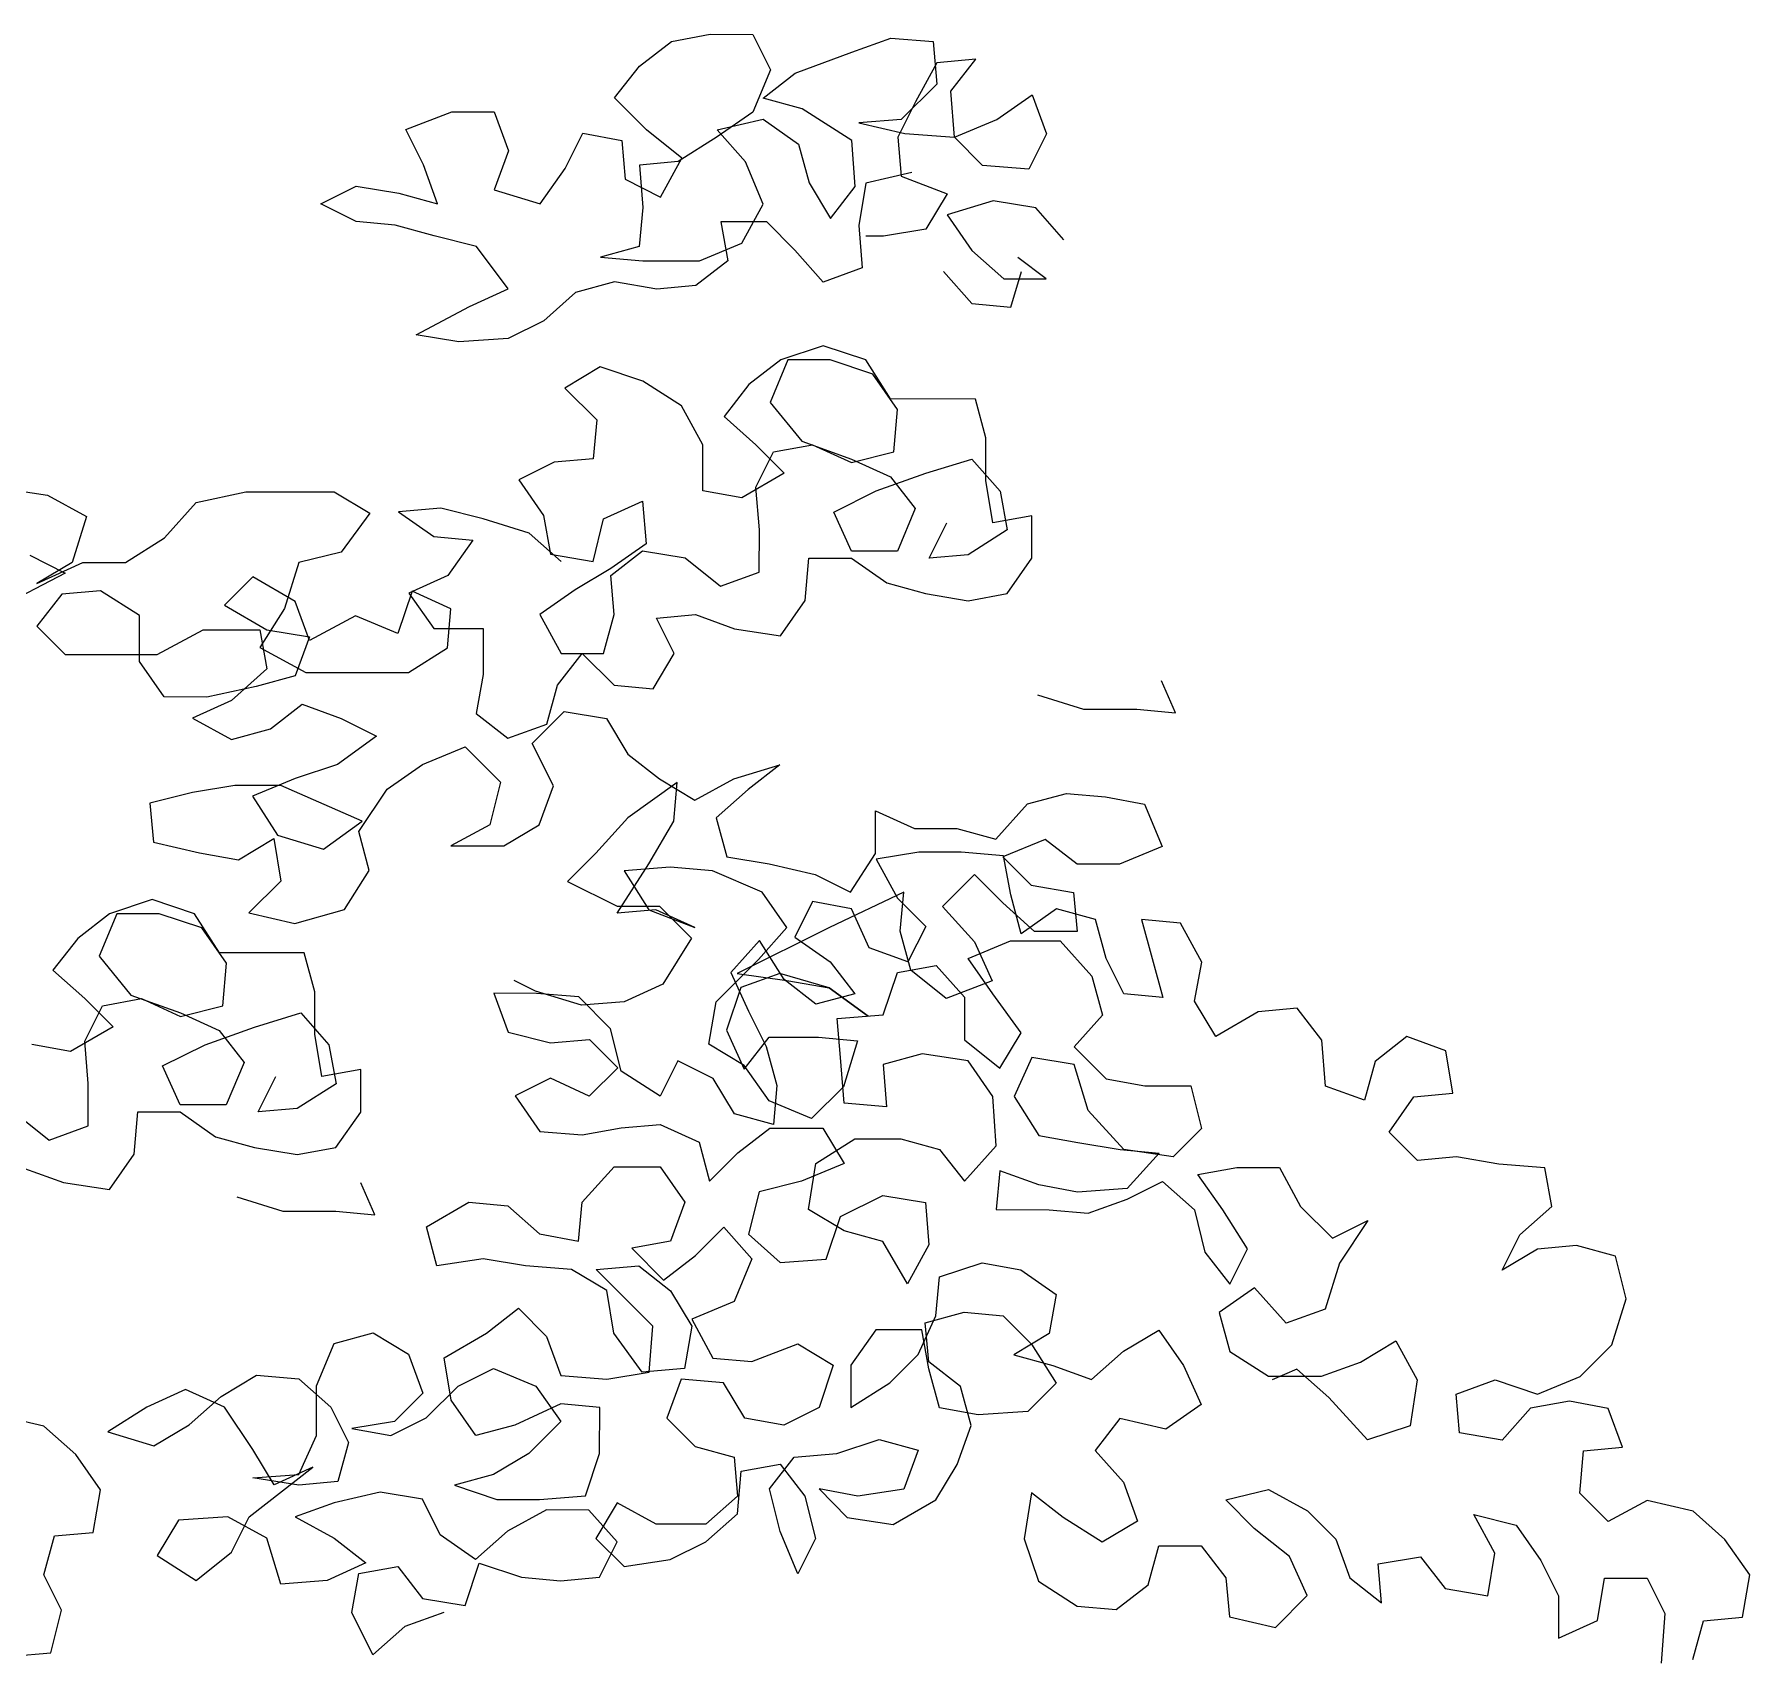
# Model space of a CAD drawing. Header units: millimetres. Extents: x -249630 to 95394, y -188036 to 109963.
# Drawn here: x -86692.7 to -86393.8, y 96685.5 to 96968.5 of the extents above; entities that cross this region are included whole.
import ezdxf

# ---------------------------------------------------------------- set-up
doc = ezdxf.new("R2010")
doc.units = ezdxf.units.MM
doc.layers.add('AHojas', color=86, linetype='Continuous')

# ---------------------------------------------------------------- blocks, each defined once
blk = doc.blocks.new('Arbol_01')
at = {"layer": 'AHojas'}
for p, q in [((0.79495, 2.36398), (0.80628, 2.36603)), ((0.80628, 2.36603), (0.81864, 2.36602)), ((0.81864, 2.36602), (0.82377, 2.35572)), ((0.78568, 2.35678), (0.79495, 2.36398)), ((0.83098, 2.35468), (0.84746, 2.36084)), ((0.84746, 2.36084), (0.85879, 2.36495)), ((0.85879, 2.36495), (0.87115, 2.36391)), ((0.87115, 2.36391), (0.87217, 2.35155)), ((0.77846, 2.34752), (0.78568, 2.35678)), ((0.87217, 2.35773), (0.86598, 2.34641)), ((0.8835, 2.35875), (0.87217, 2.35773)), ((0.87628, 2.34949), (0.8835, 2.35875)), ((0.82377, 2.35572), (0.81862, 2.34337)), ((0.82171, 2.34748), (0.83098, 2.35468)), ((0.87217, 2.35155), (0.86186, 2.34127)), ((0.78772, 2.33825), (0.77846, 2.34752)), ((0.83303, 2.34438), (0.82171, 2.34748)), ((0.86598, 2.34641), (0.86083, 2.33612)), ((0.8773, 2.3361), (0.87628, 2.34949)), ((0.88966, 2.34124), (0.89996, 2.34844)), ((0.89996, 2.34844), (0.90407, 2.33711)), ((0.7177, 2.33831), (0.73109, 2.34345)), ((0.73109, 2.34345), (0.74345, 2.34343)), ((0.74345, 2.34343), (0.74756, 2.3321)), ((0.81862, 2.34337), (0.80831, 2.33617)), ((0.80831, 2.33823), (0.8217, 2.3413)), ((0.8217, 2.3413), (0.83199, 2.33409)), ((0.84744, 2.3351), (0.83303, 2.34438)), ((0.86186, 2.34127), (0.8495, 2.34025)), ((0.8773, 2.3361), (0.88966, 2.34124)), ((0.72284, 2.32801), (0.7177, 2.33831)), ((0.76403, 2.32694), (0.76918, 2.33723)), ((0.76918, 2.33723), (0.78051, 2.33516)), ((0.79801, 2.33), (0.78772, 2.33825)), ((0.80831, 2.33617), (0.79698, 2.32897)), ((0.81654, 2.32895), (0.80831, 2.33823)), ((0.8495, 2.34025), (0.86289, 2.33715)), ((0.86083, 2.33612), (0.86184, 2.32479)), ((0.86289, 2.33715), (0.8773, 2.3361)), ((0.88553, 2.32786), (0.8773, 2.3361)), ((0.90407, 2.33711), (0.89892, 2.32682)), ((0.74756, 2.3321), (0.74343, 2.32078)), ((0.78051, 2.33516), (0.78153, 2.32384)), ((0.83199, 2.33409), (0.83507, 2.32276)), ((0.84846, 2.32172), (0.84744, 2.3351)), ((0.72695, 2.31668), (0.72284, 2.32801)), ((0.75681, 2.31665), (0.76403, 2.32694)), ((0.79698, 2.32897), (0.78565, 2.32795)), ((0.78565, 2.32795), (0.78667, 2.31559)), ((0.79182, 2.31868), (0.79801, 2.33)), ((0.82168, 2.31659), (0.81654, 2.32895)), ((0.86493, 2.32582), (0.85155, 2.32274)), ((0.89892, 2.32682), (0.88553, 2.32786)), ((0.69297, 2.31671), (0.70327, 2.32185)), ((0.70327, 2.32185), (0.71563, 2.31978)), ((0.78153, 2.32384), (0.79182, 2.31868)), ((0.83507, 2.32276), (0.84124, 2.31245)), ((0.84124, 2.31245), (0.84846, 2.32172)), ((0.85155, 2.32274), (0.84948, 2.31039)), ((0.86184, 2.32479), (0.87523, 2.31963)), ((0.70326, 2.31155), (0.69297, 2.31671)), ((0.71563, 2.31978), (0.72695, 2.31668)), ((0.74343, 2.32078), (0.75681, 2.31665)), ((0.81549, 2.30527), (0.82168, 2.31659)), ((0.87523, 2.31963), (0.86904, 2.30934)), ((0.88861, 2.31756), (0.87522, 2.31345)), ((0.90096, 2.31549), (0.88861, 2.31756)), ((0.71459, 2.31051), (0.70326, 2.31155)), ((0.78667, 2.31559), (0.78563, 2.30427)), ((0.80932, 2.31145), (0.81137, 2.30013)), ((0.8227, 2.31144), (0.80932, 2.31145)), ((0.83093, 2.3032), (0.8227, 2.31144)), ((0.87522, 2.31345), (0.88242, 2.30315)), ((0.90919, 2.30621), (0.90096, 2.31549)), ((0.72591, 2.30741), (0.71459, 2.31051)), ((0.73826, 2.30431), (0.72591, 2.30741)), ((0.84948, 2.31039), (0.85049, 2.29803)), ((0.85668, 2.30729), (0.85153, 2.3073)), ((0.86904, 2.30934), (0.85668, 2.30729)), ((0.74752, 2.29195), (0.73826, 2.30431)), ((0.78563, 2.30427), (0.7743, 2.30119)), ((0.7743, 2.30119), (0.78666, 2.30015)), ((0.80313, 2.30013), (0.81549, 2.30527)), ((0.83916, 2.29392), (0.83093, 2.3032)), ((0.88242, 2.30315), (0.89168, 2.2949)), ((0.90403, 2.29489), (0.8958, 2.30108)), ((0.78666, 2.30015), (0.80313, 2.30013)), ((0.81137, 2.30013), (0.80209, 2.29293)), ((0.85049, 2.29803), (0.83916, 2.29392)), ((0.87418, 2.29698), (0.8824, 2.2877)), ((0.89373, 2.28666), (0.89683, 2.29696)), ((0.73619, 2.28681), (0.74752, 2.29195)), ((0.76708, 2.2909), (0.75781, 2.28267)), ((0.77841, 2.29398), (0.76708, 2.2909)), ((0.79077, 2.29191), (0.77841, 2.29398)), ((0.80209, 2.29293), (0.79077, 2.29191)), ((0.89168, 2.2949), (0.90403, 2.29489)), ((0.72074, 2.27859), (0.73619, 2.28681)), ((0.8824, 2.2877), (0.89373, 2.28666)), ((0.75781, 2.28267), (0.74751, 2.27753)), ((0.73309, 2.27651), (0.72074, 2.27859)), ((0.74751, 2.27753), (0.73309, 2.27651)), ((0.82679, 2.27128), (0.81751, 2.26408)), ((0.82885, 2.27128), (0.82369, 2.25893)), ((0.83915, 2.27539), (0.82679, 2.27128)), ((0.8412, 2.27127), (0.82885, 2.27128)), ((0.8515, 2.27126), (0.83915, 2.27539)), ((0.85355, 2.26714), (0.8412, 2.27127)), ((0.8587, 2.25992), (0.8515, 2.27126)), ((0.77427, 2.26927), (0.76397, 2.2631)), ((0.78662, 2.26514), (0.77427, 2.26927)), ((0.86075, 2.25683), (0.85355, 2.26714)), ((0.76397, 2.2631), (0.77323, 2.25383)), ((0.79794, 2.25792), (0.78662, 2.26514)), ((0.81751, 2.26408), (0.8103, 2.25482)), ((0.80411, 2.24659), (0.79794, 2.25792)), ((0.82369, 2.25893), (0.83294, 2.24759)), ((0.88341, 2.2599), (0.8587, 2.25992)), ((0.85971, 2.24448), (0.86075, 2.25683)), ((0.88649, 2.24857), (0.88341, 2.2599)), ((0.77323, 2.25383), (0.77219, 2.2425)), ((0.8103, 2.25482), (0.81956, 2.24657)), ((0.8041, 2.2332), (0.80411, 2.24659)), ((0.81956, 2.24657), (0.82779, 2.23833)), ((0.8247, 2.24451), (0.83603, 2.24656)), ((0.83294, 2.24759), (0.84735, 2.24243)), ((0.83603, 2.24656), (0.84735, 2.2414)), ((0.88648, 2.23622), (0.88649, 2.24857)), ((0.76086, 2.24148), (0.75056, 2.23634)), ((0.77219, 2.2425), (0.76086, 2.24148)), ((0.81954, 2.23422), (0.8247, 2.24451)), ((0.84735, 2.2414), (0.85971, 2.24448)), ((0.84735, 2.24243), (0.85868, 2.23727)), ((0.86897, 2.23829), (0.88236, 2.2424)), ((0.88236, 2.2424), (0.89059, 2.23312)), ((0.75056, 2.23634), (0.75776, 2.22604)), ((0.82779, 2.23833), (0.81542, 2.23113)), ((0.85455, 2.23316), (0.86897, 2.23829)), ((0.85868, 2.23727), (0.86587, 2.228)), ((0.88852, 2.22386), (0.88648, 2.23622)), ((0.6001, 2.23398), (0.61348, 2.23191)), ((0.61348, 2.23191), (0.6248, 2.22572)), ((0.65673, 2.22981), (0.67115, 2.23289)), ((0.67115, 2.23289), (0.69689, 2.23286)), ((0.69689, 2.23286), (0.70718, 2.22667)), ((0.81542, 2.23113), (0.8041, 2.2332)), ((0.82056, 2.22186), (0.81954, 2.23422)), ((0.84219, 2.22699), (0.85455, 2.23316)), ((0.89059, 2.23312), (0.89264, 2.2218)), ((0.64745, 2.21952), (0.65673, 2.22981)), ((0.70718, 2.22667), (0.69893, 2.21536)), ((0.7279, 2.22812), (0.71554, 2.22711)), ((0.71554, 2.22711), (0.72583, 2.21989)), ((0.74025, 2.22502), (0.7279, 2.22812)), ((0.75776, 2.22604), (0.75981, 2.21471)), ((0.77526, 2.22499), (0.78659, 2.23013)), ((0.78659, 2.23013), (0.78761, 2.21777)), ((0.84733, 2.21566), (0.84219, 2.22699)), ((0.86587, 2.228), (0.86072, 2.21565)), ((0.6248, 2.22572), (0.62067, 2.21234)), ((0.75363, 2.22089), (0.74025, 2.22502)), ((0.77216, 2.21264), (0.77526, 2.22499)), ((0.82055, 2.20951), (0.82056, 2.22186)), ((0.86998, 2.21358), (0.87514, 2.22387)), ((0.89264, 2.2218), (0.88131, 2.2146)), ((0.89985, 2.22591), (0.88852, 2.22386)), ((0.89984, 2.21355), (0.89985, 2.22591)), ((0.63612, 2.21232), (0.64745, 2.21952)), ((0.72583, 2.21989), (0.73716, 2.21885)), ((0.73716, 2.21885), (0.72994, 2.20856)), ((0.76289, 2.21265), (0.75363, 2.22089)), ((0.78761, 2.21777), (0.77731, 2.21057)), ((0.60832, 2.21441), (0.61861, 2.20925)), ((0.61037, 2.20617), (0.62376, 2.21234)), ((0.62067, 2.21234), (0.61037, 2.20617)), ((0.62376, 2.21234), (0.63612, 2.21232)), ((0.68657, 2.21228), (0.68244, 2.1989)), ((0.69893, 2.21536), (0.68657, 2.21228)), ((0.75981, 2.21471), (0.77216, 2.21264)), ((0.7773, 2.20852), (0.78658, 2.21571)), ((0.78658, 2.21571), (0.79893, 2.21364)), ((0.79893, 2.21364), (0.80922, 2.2054)), ((0.83393, 2.20126), (0.83497, 2.21361)), ((0.83497, 2.21361), (0.84733, 2.2136)), ((0.86072, 2.21565), (0.84733, 2.21566)), ((0.84733, 2.2136), (0.85762, 2.20638)), ((0.88131, 2.2146), (0.86998, 2.21358)), ((0.89262, 2.20326), (0.89984, 2.21355)), ((0.61861, 2.20925), (0.59698, 2.19794)), ((0.67318, 2.20817), (0.66494, 2.19994)), ((0.68553, 2.20095), (0.67318, 2.20817)), ((0.72994, 2.20856), (0.71861, 2.20342)), ((0.77731, 2.21057), (0.767, 2.20441)), ((0.77832, 2.19719), (0.7773, 2.20852)), ((0.80922, 2.2054), (0.82055, 2.20951)), ((0.85762, 2.20638), (0.86894, 2.20328)), ((0.61758, 2.20307), (0.61036, 2.19381)), ((0.6289, 2.20409), (0.61758, 2.20307)), ((0.64022, 2.19687), (0.6289, 2.20409)), ((0.71951, 2.20401), (0.71538, 2.19166)), ((0.71861, 2.20342), (0.72581, 2.19312)), ((0.73084, 2.19885), (0.71951, 2.20401)), ((0.767, 2.20441), (0.7567, 2.19721)), ((0.82671, 2.19097), (0.83393, 2.20126)), ((0.86894, 2.20328), (0.8813, 2.20121)), ((0.8813, 2.20121), (0.89262, 2.20326)), ((0.64021, 2.18349), (0.64022, 2.19687)), ((0.66494, 2.19994), (0.67729, 2.19272)), ((0.68244, 2.1989), (0.67522, 2.18758)), ((0.68964, 2.18962), (0.68553, 2.20095)), ((0.70303, 2.19682), (0.68964, 2.18962)), ((0.71538, 2.19166), (0.70303, 2.19682)), ((0.7298, 2.18753), (0.73084, 2.19885)), ((0.7567, 2.19721), (0.76287, 2.18588)), ((0.77522, 2.18586), (0.77832, 2.19719)), ((0.79068, 2.19615), (0.80201, 2.19717)), ((0.79582, 2.18585), (0.79068, 2.19615)), ((0.80201, 2.19717), (0.81333, 2.19304)), ((0.61036, 2.19381), (0.61859, 2.18557)), ((0.64536, 2.18554), (0.65875, 2.19274)), ((0.65875, 2.19274), (0.67523, 2.19272)), ((0.67523, 2.19272), (0.67728, 2.1814)), ((0.67729, 2.19272), (0.68964, 2.19065)), ((0.72581, 2.19312), (0.74022, 2.1931)), ((0.74022, 2.1931), (0.74021, 2.17972)), ((0.81333, 2.19304), (0.82671, 2.19097)), ((0.67522, 2.18758), (0.6886, 2.18036)), ((0.68964, 2.19065), (0.68551, 2.17933)), ((0.71846, 2.18033), (0.7298, 2.18753)), ((0.61859, 2.18557), (0.64536, 2.18554)), ((0.64741, 2.17319), (0.64021, 2.18349)), ((0.67728, 2.1814), (0.66697, 2.17214)), ((0.76183, 2.17661), (0.76905, 2.18587)), ((0.76287, 2.18588), (0.77522, 2.18586)), ((0.76905, 2.18587), (0.77831, 2.17659)), ((0.78963, 2.17555), (0.79582, 2.18585)), ((0.67418, 2.17625), (0.65976, 2.17317)), ((0.68551, 2.17933), (0.67418, 2.17625)), ((0.6886, 2.18036), (0.71846, 2.18033)), ((0.74021, 2.17972), (0.73814, 2.16839)), ((0.75873, 2.16529), (0.76183, 2.17661)), ((0.77831, 2.17659), (0.78963, 2.17555)), ((0.94166, 2.16862), (0.93755, 2.17789)), ((0.65976, 2.17317), (0.64741, 2.17319)), ((0.66697, 2.17214), (0.65564, 2.167)), ((0.67829, 2.16389), (0.68756, 2.17109)), ((0.68756, 2.17109), (0.69889, 2.16696)), ((0.90151, 2.1738), (0.91489, 2.16967)), ((0.65564, 2.167), (0.66696, 2.16081)), ((0.69889, 2.16696), (0.70918, 2.1618)), ((0.73814, 2.16839), (0.7474, 2.16118)), ((0.75448, 2.1597), (0.76376, 2.16896)), ((0.76376, 2.16896), (0.77611, 2.16689)), ((0.77611, 2.16689), (0.78228, 2.15659)), ((0.91489, 2.16967), (0.93034, 2.16966)), ((0.93034, 2.16966), (0.94166, 2.16862)), ((0.66696, 2.16081), (0.67829, 2.16389)), ((0.70918, 2.1618), (0.69785, 2.15358)), ((0.7474, 2.16118), (0.75873, 2.16529)), ((0.72256, 2.15355), (0.73492, 2.15869)), ((0.73492, 2.15869), (0.74521, 2.14838)), ((0.76065, 2.14734), (0.75448, 2.1597)), ((0.78228, 2.15659), (0.79154, 2.14937)), ((0.69785, 2.15358), (0.68549, 2.14947)), ((0.71225, 2.14635), (0.72256, 2.15355)), ((0.81317, 2.14935), (0.82656, 2.15346)), ((0.82656, 2.15346), (0.81728, 2.14626)), ((0.66798, 2.14742), (0.65562, 2.14538)), ((0.68136, 2.14741), (0.66798, 2.14742)), ((0.68549, 2.14947), (0.67312, 2.14433)), ((0.70504, 2.13709), (0.68136, 2.14741)), ((0.70401, 2.13401), (0.71225, 2.14635)), ((0.74521, 2.14838), (0.74211, 2.13603)), ((0.75652, 2.13602), (0.76065, 2.14734)), ((0.79669, 2.14834), (0.78226, 2.13805)), ((0.79154, 2.14937), (0.80183, 2.14318)), ((0.79565, 2.13701), (0.79669, 2.14834)), ((0.80183, 2.14318), (0.81317, 2.14935)), ((0.81728, 2.14626), (0.80801, 2.13803)), ((0.65562, 2.14538), (0.64326, 2.1423)), ((0.64326, 2.1423), (0.64428, 2.13097)), ((0.67312, 2.14433), (0.68032, 2.133)), ((0.88935, 2.13178), (0.89862, 2.14207)), ((0.89862, 2.14207), (0.90995, 2.14514)), ((0.90995, 2.14514), (0.92128, 2.1441)), ((0.92128, 2.1441), (0.9326, 2.14203)), ((0.9326, 2.14203), (0.93774, 2.12967)), ((0.6937, 2.12887), (0.70504, 2.13709)), ((0.78226, 2.13805), (0.77299, 2.12776)), ((0.78843, 2.12466), (0.79565, 2.13701)), ((0.80801, 2.13803), (0.81109, 2.1267)), ((0.85433, 2.12769), (0.85434, 2.14005)), ((0.85434, 2.14005), (0.86567, 2.13489)), ((0.66899, 2.1258), (0.67929, 2.13197)), ((0.67929, 2.13197), (0.68134, 2.11961)), ((0.68032, 2.133), (0.6937, 2.12887)), ((0.70708, 2.12268), (0.70401, 2.13401)), ((0.74211, 2.13603), (0.73077, 2.12986)), ((0.74622, 2.12985), (0.75652, 2.13602)), ((0.86567, 2.13489), (0.87802, 2.13488)), ((0.87802, 2.13488), (0.88935, 2.13178)), ((0.90376, 2.13176), (0.8914, 2.12663)), ((0.91302, 2.12455), (0.90376, 2.13176)), ((0.64428, 2.13097), (0.65766, 2.12787)), ((0.65766, 2.12787), (0.66899, 2.1258)), ((0.73077, 2.12986), (0.74622, 2.12985)), ((0.77299, 2.12776), (0.76474, 2.11953)), ((0.81109, 2.1267), (0.82344, 2.12463)), ((0.84711, 2.11637), (0.85433, 2.12769)), ((0.86692, 2.12802), (0.85456, 2.12597)), ((0.87927, 2.12801), (0.86692, 2.12802)), ((0.89163, 2.12697), (0.87927, 2.12801)), ((0.8914, 2.12663), (0.89963, 2.11838)), ((0.89368, 2.11564), (0.89163, 2.12697)), ((0.93774, 2.12967), (0.92538, 2.12454)), ((0.69987, 2.11136), (0.70708, 2.12268)), ((0.77915, 2.11025), (0.78843, 2.12466)), ((0.79461, 2.12363), (0.78122, 2.12261)), ((0.78122, 2.12261), (0.78842, 2.11128)), ((0.80696, 2.12259), (0.79461, 2.12363)), ((0.82137, 2.11639), (0.80696, 2.12259)), ((0.82344, 2.12463), (0.83682, 2.12153)), ((0.83682, 2.12153), (0.84711, 2.11637)), ((0.85456, 2.12597), (0.86073, 2.11464)), ((0.88316, 2.12149), (0.87388, 2.11223)), ((0.89139, 2.11324), (0.88316, 2.12149)), ((0.92538, 2.12454), (0.91302, 2.12455)), ((0.68134, 2.11961), (0.67206, 2.11035)), ((0.76474, 2.11953), (0.77915, 2.11231)), ((0.82857, 2.10609), (0.82137, 2.11639)), ((0.86256, 2.11636), (0.84093, 2.10608)), ((0.86152, 2.10503), (0.86256, 2.11636)), ((0.89963, 2.11838), (0.91198, 2.11631)), ((0.91198, 2.11631), (0.913, 2.10498)), ((0.64389, 2.11424), (0.63153, 2.11013)), ((0.65624, 2.11011), (0.64389, 2.11424)), ((0.68545, 2.10725), (0.69987, 2.11136)), ((0.77915, 2.11231), (0.79151, 2.1123)), ((0.79048, 2.11127), (0.77915, 2.11025)), ((0.78842, 2.11128), (0.8018, 2.10612)), ((0.8018, 2.10612), (0.79048, 2.11127)), ((0.79151, 2.1123), (0.80077, 2.10303)), ((0.83601, 2.11364), (0.83086, 2.10334)), ((0.84734, 2.11157), (0.83601, 2.11364)), ((0.85248, 2.10023), (0.84734, 2.11157)), ((0.86073, 2.11464), (0.86896, 2.1064)), ((0.87388, 2.11223), (0.88314, 2.10192)), ((0.90065, 2.10499), (0.89139, 2.11324)), ((0.89676, 2.10431), (0.89368, 2.11564)), ((0.90706, 2.11151), (0.89676, 2.10431)), ((0.91838, 2.10841), (0.90706, 2.11151)), ((0.63153, 2.11013), (0.62226, 2.10293)), ((0.63359, 2.11013), (0.62843, 2.09778)), ((0.64595, 2.11012), (0.63359, 2.11013)), ((0.6583, 2.10599), (0.64595, 2.11012)), ((0.66344, 2.09878), (0.65624, 2.11011)), ((0.67206, 2.11035), (0.68545, 2.10725)), ((0.86896, 2.1064), (0.8638, 2.09611)), ((0.92146, 2.09708), (0.91838, 2.10841)), ((0.93177, 2.1084), (0.93793, 2.08574)), ((0.9431, 2.10736), (0.93177, 2.1084)), ((0.94926, 2.09603), (0.9431, 2.10736)), ((0.62226, 2.10293), (0.61504, 2.09367)), ((0.6655, 2.09568), (0.6583, 2.10599)), ((0.80077, 2.10303), (0.79252, 2.08965)), ((0.82056, 2.10232), (0.81231, 2.09306)), ((0.84093, 2.10608), (0.81414, 2.09272)), ((0.82033, 2.09683), (0.82857, 2.10609)), ((0.82776, 2.09099), (0.82056, 2.10232)), ((0.83086, 2.10334), (0.84115, 2.09613)), ((0.8646, 2.0937), (0.86152, 2.10503)), ((0.88131, 2.09712), (0.89367, 2.10226)), ((0.88314, 2.10192), (0.88828, 2.09059)), ((0.89367, 2.10226), (0.90808, 2.10224)), ((0.913, 2.10498), (0.90065, 2.10499)), ((0.90808, 2.10224), (0.91734, 2.09194)), ((0.62843, 2.09778), (0.63769, 2.08644)), ((0.68815, 2.09875), (0.66344, 2.09878)), ((0.69123, 2.08742), (0.68815, 2.09875)), ((0.80796, 2.08449), (0.82033, 2.09683)), ((0.8638, 2.09611), (0.85248, 2.10023)), ((0.8885, 2.08682), (0.88131, 2.09712)), ((0.9266, 2.08678), (0.92146, 2.09708)), ((0.61504, 2.09367), (0.6243, 2.08543)), ((0.66446, 2.08333), (0.6655, 2.09568)), ((0.81231, 2.09306), (0.81745, 2.08173)), ((0.81414, 2.09272), (0.82856, 2.09065)), ((0.8265, 2.09271), (0.81517, 2.0886)), ((0.84091, 2.08857), (0.8265, 2.09271)), ((0.84115, 2.09613), (0.84835, 2.08685)), ((0.85658, 2.08067), (0.86071, 2.09302)), ((0.86071, 2.09302), (0.87204, 2.09507)), ((0.87489, 2.08545), (0.8646, 2.0937)), ((0.87204, 2.09507), (0.88027, 2.08579)), ((0.91734, 2.09194), (0.92042, 2.08061)), ((0.94719, 2.0847), (0.94926, 2.09603)), ((0.63769, 2.08644), (0.6521, 2.08128)), ((0.69122, 2.07507), (0.69123, 2.08742)), ((0.74332, 2.08695), (0.74743, 2.07562)), ((0.75568, 2.08694), (0.74332, 2.08695)), ((0.75545, 2.08762), (0.74927, 2.09072)), ((0.76883, 2.08349), (0.75545, 2.08762)), ((0.76803, 2.0859), (0.75568, 2.08694)), ((0.79252, 2.08965), (0.78119, 2.08451)), ((0.81517, 2.0886), (0.81104, 2.07625)), ((0.83702, 2.08377), (0.82776, 2.09099)), ((0.82856, 2.09065), (0.84091, 2.08857)), ((0.84835, 2.08685), (0.83702, 2.08377)), ((0.85223, 2.08033), (0.84091, 2.08857)), ((0.84091, 2.08857), (0.85223, 2.08033)), ((0.88828, 2.09059), (0.87489, 2.08545)), ((0.89673, 2.07548), (0.8885, 2.08682)), ((0.93793, 2.08574), (0.9266, 2.08678)), ((0.62429, 2.07307), (0.62945, 2.08336)), ((0.6243, 2.08543), (0.63253, 2.07718)), ((0.62945, 2.08336), (0.64078, 2.08541)), ((0.64078, 2.08541), (0.6521, 2.08025)), ((0.6521, 2.08025), (0.66446, 2.08333)), ((0.6521, 2.08128), (0.66342, 2.07612)), ((0.67372, 2.07714), (0.68711, 2.08125)), ((0.68711, 2.08125), (0.69534, 2.07197)), ((0.77729, 2.07662), (0.76803, 2.0859)), ((0.78119, 2.08451), (0.76883, 2.08349)), ((0.80589, 2.07213), (0.80796, 2.08449)), ((0.81745, 2.08173), (0.82259, 2.07143)), ((0.88027, 2.08579), (0.88025, 2.07344)), ((0.95336, 2.0744), (0.94719, 2.0847)), ((0.96573, 2.0816), (0.95336, 2.0744)), ((0.97705, 2.08262), (0.96573, 2.0816)), ((0.98425, 2.07334), (0.97705, 2.08262)), ((0.63253, 2.07718), (0.62017, 2.06998)), ((0.6593, 2.07201), (0.67372, 2.07714)), ((0.78037, 2.06426), (0.77729, 2.07662)), ((0.81104, 2.07625), (0.81618, 2.06491)), ((0.84319, 2.07965), (0.85658, 2.08067)), ((0.84421, 2.06832), (0.84319, 2.07965)), ((0.92042, 2.08061), (0.91217, 2.07135)), ((0.62017, 2.06998), (0.60884, 2.07205)), ((0.62531, 2.06071), (0.62429, 2.07307)), ((0.64694, 2.06584), (0.6593, 2.07201)), ((0.66342, 2.07612), (0.67062, 2.06685)), ((0.69327, 2.06271), (0.69122, 2.07507)), ((0.69534, 2.07197), (0.69739, 2.06065)), ((0.74743, 2.07562), (0.75978, 2.07252)), ((0.75978, 2.07252), (0.77111, 2.07354)), ((0.77111, 2.07354), (0.77934, 2.06529)), ((0.81618, 2.06594), (0.80589, 2.07213)), ((0.81618, 2.06491), (0.82339, 2.07418)), ((0.82259, 2.07143), (0.82567, 2.0601)), ((0.82339, 2.07418), (0.83781, 2.07416)), ((0.83781, 2.07416), (0.84913, 2.07312)), ((0.84913, 2.07312), (0.845, 2.05974)), ((0.88025, 2.07344), (0.89054, 2.06519)), ((0.89054, 2.06519), (0.89673, 2.07548)), ((0.91217, 2.07135), (0.92143, 2.06207)), ((0.98527, 2.05996), (0.98425, 2.07334)), ((1.00896, 2.07435), (0.99969, 2.06715)), ((1.02029, 2.07022), (1.00896, 2.07435)), ((0.67062, 2.06685), (0.66546, 2.0545)), ((0.79684, 2.06734), (0.79169, 2.05704)), ((0.80714, 2.06218), (0.79684, 2.06734)), ((0.84523, 2.05494), (0.84421, 2.06832)), ((0.86789, 2.06933), (0.85656, 2.06625)), ((0.85656, 2.06625), (0.85758, 2.05389)), ((0.88128, 2.06726), (0.86789, 2.06933)), ((0.88848, 2.05695), (0.88128, 2.06726)), ((0.89981, 2.06827), (0.89465, 2.05695)), ((0.91217, 2.0662), (0.89981, 2.06827)), ((0.99969, 2.06715), (0.99659, 2.05583)), ((1.02234, 2.05786), (1.02029, 2.07022)), ((0.65207, 2.05451), (0.64694, 2.06584)), ((0.67472, 2.05243), (0.67988, 2.06272)), ((0.7046, 2.06476), (0.69327, 2.06271)), ((0.70459, 2.0524), (0.7046, 2.06476)), ((0.75977, 2.06222), (0.74947, 2.05708)), ((0.77109, 2.05706), (0.75977, 2.06222)), ((0.77934, 2.06529), (0.77109, 2.05706)), ((0.79169, 2.05704), (0.78037, 2.06426)), ((0.81331, 2.05188), (0.80714, 2.06218)), ((0.82338, 2.05564), (0.81618, 2.06594)), ((0.91627, 2.05281), (0.91217, 2.0662)), ((0.92143, 2.06207), (0.93276, 2.06)), ((0.6253, 2.04836), (0.62531, 2.06071)), ((0.69739, 2.06065), (0.68605, 2.05345)), ((0.74947, 2.05708), (0.75667, 2.04678)), ((0.82567, 2.0601), (0.82463, 2.04878)), ((0.845, 2.05974), (0.83573, 2.05048)), ((0.88949, 2.04254), (0.88848, 2.05695)), ((0.89465, 2.05695), (0.90185, 2.04562)), ((0.93276, 2.06), (0.94614, 2.05999)), ((0.94614, 2.05999), (0.94922, 2.04763)), ((0.99659, 2.05583), (0.98527, 2.05996)), ((1.00379, 2.04655), (1.01101, 2.05684)), ((1.01101, 2.05684), (1.02234, 2.05786)), ((0.60368, 2.05249), (0.61397, 2.04425)), ((0.63867, 2.04011), (0.63972, 2.05246)), ((0.63972, 2.05246), (0.65207, 2.05245)), ((0.66546, 2.0545), (0.65207, 2.05451)), ((0.65207, 2.05245), (0.66236, 2.04523)), ((0.68605, 2.05345), (0.67472, 2.05243)), ((0.69737, 2.04211), (0.70459, 2.0524)), ((0.82463, 2.04878), (0.81331, 2.05188)), ((0.83573, 2.05048), (0.82338, 2.05564)), ((0.85758, 2.05389), (0.84523, 2.05494)), ((0.92656, 2.04147), (0.91627, 2.05281)), ((0.61397, 2.04425), (0.6253, 2.04836)), ((0.75667, 2.04678), (0.76902, 2.04574)), ((0.76902, 2.04574), (0.78035, 2.04779)), ((0.78035, 2.04779), (0.79168, 2.04881)), ((0.79168, 2.04881), (0.803, 2.04365)), ((0.81432, 2.04055), (0.8236, 2.04775)), ((0.8236, 2.04775), (0.83904, 2.04773)), ((0.83904, 2.04773), (0.84521, 2.03743)), ((0.94922, 2.04763), (0.94097, 2.0394)), ((1.01202, 2.03831), (1.00379, 2.04655)), ((0.66236, 2.04523), (0.67369, 2.04213)), ((0.67369, 2.04213), (0.68604, 2.04006)), ((0.68604, 2.04006), (0.69737, 2.04211)), ((0.803, 2.04365), (0.80608, 2.03232)), ((0.83697, 2.03744), (0.84831, 2.04464)), ((0.84831, 2.04464), (0.86169, 2.04462)), ((0.86169, 2.04462), (0.87302, 2.04152)), ((0.87302, 2.04152), (0.88022, 2.03225)), ((0.88022, 2.03225), (0.88949, 2.04254)), ((0.90185, 2.04562), (0.91318, 2.04355)), ((0.91318, 2.04355), (0.92553, 2.04148)), ((0.92553, 2.04148), (0.93686, 2.04044)), ((0.94097, 2.0394), (0.92656, 2.04147)), ((0.63146, 2.02982), (0.63867, 2.04011)), ((0.76901, 2.02617), (0.77828, 2.03646)), ((0.77828, 2.03646), (0.79167, 2.03645)), ((0.79167, 2.03645), (0.79887, 2.02615)), ((0.80608, 2.03232), (0.81432, 2.04055)), ((0.84521, 2.03743), (0.83285, 2.03229)), ((0.8349, 2.02405), (0.83697, 2.03744)), ((0.93686, 2.04044), (0.92758, 2.03015)), ((1.02335, 2.03933), (1.01202, 2.03831)), ((1.0357, 2.03726), (1.02335, 2.03933)), ((1.04909, 2.03621), (1.0357, 2.03726)), ((0.60675, 2.03602), (0.61807, 2.03189)), ((0.61807, 2.03189), (0.63146, 2.02982)), ((0.70868, 2.02254), (0.70457, 2.03181)), ((0.83285, 2.03229), (0.82049, 2.02922)), ((0.89052, 2.03533), (0.88948, 2.024)), ((0.90184, 2.0312), (0.89052, 2.03533)), ((0.92758, 2.02706), (0.93788, 2.0322)), ((0.93788, 2.0322), (0.94714, 2.02395)), ((0.94818, 2.03425), (0.95951, 2.0363)), ((0.95538, 2.02394), (0.94818, 2.03425)), ((0.95951, 2.0363), (0.97186, 2.03629)), ((0.97186, 2.03629), (0.97803, 2.02495)), ((1.05114, 2.02489), (1.04909, 2.03621)), ((0.66852, 2.02772), (0.68191, 2.02359)), ((0.82049, 2.02922), (0.81739, 2.01686)), ((0.84417, 2.02199), (0.85653, 2.02815)), ((0.85653, 2.02815), (0.86888, 2.02608)), ((0.91316, 2.02913), (0.90184, 2.0312)), ((0.92758, 2.03015), (0.91316, 2.02913)), ((0.91625, 2.02295), (0.92758, 2.02706)), ((0.68191, 2.02359), (0.69735, 2.02358)), ((0.69735, 2.02358), (0.70868, 2.02254)), ((0.72369, 2.01901), (0.73606, 2.0262)), ((0.73606, 2.0262), (0.74738, 2.02516)), ((0.74738, 2.02516), (0.75664, 2.01692)), ((0.76797, 2.01485), (0.76901, 2.02617)), ((0.79887, 2.02615), (0.79474, 2.01482)), ((0.84519, 2.01787), (0.8349, 2.02405)), ((0.84004, 2.00963), (0.84417, 2.02199)), ((0.86888, 2.02608), (0.8699, 2.01373)), ((0.88948, 2.024), (0.90492, 2.02399)), ((0.90492, 2.02399), (0.91625, 2.02295)), ((0.94714, 2.02395), (0.95022, 2.01159)), ((0.96257, 2.01261), (0.95538, 2.02394)), ((0.97803, 2.02495), (0.98729, 2.01568)), ((1.04186, 2.01666), (1.05114, 2.02489)), ((0.72677, 2.00768), (0.72369, 2.01901)), ((0.75664, 2.01692), (0.76797, 2.01485)), ((0.80194, 2.0107), (0.81019, 2.01893)), ((0.81019, 2.01893), (0.81841, 2.00965)), ((0.81739, 2.01686), (0.82665, 2.00862)), ((0.85652, 2.01477), (0.84519, 2.01787)), ((0.98729, 2.01568), (0.99759, 2.02082)), ((0.99759, 2.02082), (0.98934, 2.00847)), ((1.0367, 2.00636), (1.04186, 2.01666)), ((0.79474, 2.01482), (0.78341, 2.01277)), ((0.78341, 2.01277), (0.79267, 2.0035)), ((0.86371, 2.0024), (0.85652, 2.01477)), ((0.8699, 2.01373), (0.86371, 2.0024)), ((0.95022, 2.01159), (0.95742, 2.00232)), ((0.95742, 2.00232), (0.96257, 2.01261)), ((1.04701, 2.01253), (1.0367, 2.00636)), ((1.05833, 2.01355), (1.04701, 2.01253)), ((1.06966, 2.01045), (1.05833, 2.01355)), ((0.74016, 2.00973), (0.72677, 2.00768)), ((0.75251, 2.00765), (0.74016, 2.00973)), ((0.7659, 2.00661), (0.75251, 2.00765)), ((0.77619, 2.00043), (0.7659, 2.00661)), ((0.77311, 2.00661), (0.78546, 2.00762)), ((0.78957, 1.99012), (0.77311, 2.00661)), ((0.78546, 2.00762), (0.79472, 2.00041)), ((0.79267, 2.0035), (0.80194, 2.0107)), ((0.81841, 2.00965), (0.81326, 1.9973)), ((0.82665, 2.00862), (0.84004, 2.00963)), ((0.87298, 2.00446), (0.88534, 2.00856)), ((0.88534, 2.00856), (0.89667, 2.00649)), ((0.89667, 2.00649), (0.90696, 1.99928)), ((0.98934, 2.00847), (0.98521, 1.99509)), ((1.07274, 1.99809), (1.06966, 2.01045)), ((0.87194, 1.99313), (0.87298, 2.00446)), ((0.77824, 1.98807), (0.77619, 2.00043)), ((0.79472, 2.00041), (0.80089, 1.99011)), ((0.81326, 1.9973), (0.80089, 1.99217)), ((0.90696, 1.99928), (0.90489, 1.98795)), ((0.96462, 2.00128), (0.95432, 1.99408)), ((0.97388, 1.99098), (0.96462, 2.00128)), ((1.0686, 1.98471), (1.07274, 1.99809)), ((0.74117, 1.9881), (0.75044, 1.9953)), ((0.75044, 1.9953), (0.75867, 1.98706)), ((0.80089, 1.99217), (0.80706, 1.98083)), ((0.86678, 1.98181), (0.87194, 1.99313)), ((0.86885, 1.99107), (0.88018, 1.99415)), ((0.88018, 1.99415), (0.89151, 1.99311)), ((0.89151, 1.99311), (0.89974, 1.98487)), ((0.95432, 1.99408), (0.9574, 1.98275)), ((0.98521, 1.99509), (0.97388, 1.99098)), ((0.69689, 1.98505), (0.70822, 1.98813)), ((0.70822, 1.98813), (0.71851, 1.98194)), ((0.72881, 1.9809), (0.74117, 1.9881)), ((0.75867, 1.98706), (0.76278, 1.97573)), ((0.78646, 1.97673), (0.77824, 1.98807)), ((0.78852, 1.97673), (0.78957, 1.99012)), ((0.80089, 1.99011), (0.79882, 1.97775)), ((0.85443, 1.98903), (0.84722, 1.97874)), ((0.86782, 1.98901), (0.85443, 1.98903)), ((0.86987, 1.97769), (0.86782, 1.98901)), ((0.86987, 1.97975), (0.86885, 1.99107)), ((0.90489, 1.98795), (0.89459, 1.98178)), ((0.92651, 1.98278), (0.93681, 1.98895)), ((0.93681, 1.98895), (0.94401, 1.97865)), ((0.69173, 1.9727), (0.69689, 1.98505)), ((0.71851, 1.98194), (0.72262, 1.97061)), ((0.81839, 1.97979), (0.83178, 1.98493)), ((0.83178, 1.98493), (0.84207, 1.97874)), ((0.85854, 1.97358), (0.86678, 1.98181)), ((0.89459, 1.98178), (0.90591, 1.97868)), ((0.89974, 1.98487), (0.90693, 1.97353)), ((0.91723, 1.97455), (0.92651, 1.98278)), ((0.9574, 1.98275), (0.96872, 1.97554)), ((0.99549, 1.97963), (1.00579, 1.9858)), ((1.00579, 1.9858), (1.01196, 1.97447)), ((1.05933, 1.97545), (1.0686, 1.98471)), ((0.73085, 1.96855), (0.72881, 1.9809)), ((0.73292, 1.97266), (0.74322, 1.9778)), ((0.74322, 1.9778), (0.75557, 1.97264)), ((0.77617, 1.97468), (0.78852, 1.97673)), ((0.79882, 1.97775), (0.78646, 1.97673)), ((0.80706, 1.98083), (0.81839, 1.97979)), ((0.84207, 1.97874), (0.83794, 1.96639)), ((0.84722, 1.97874), (0.84721, 1.96638)), ((0.87913, 1.97253), (0.86987, 1.97975)), ((0.87295, 1.96636), (0.86987, 1.97769)), ((0.90591, 1.97868), (0.91723, 1.97455)), ((0.94401, 1.97865), (0.94915, 1.96732)), ((0.97696, 1.97759), (0.96975, 1.97451)), ((0.98622, 1.96934), (0.97696, 1.97759)), ((0.98416, 1.97552), (0.99549, 1.97963)), ((0.65363, 1.97171), (0.6423, 1.96657)), ((0.66495, 1.96655), (0.65363, 1.97171)), ((0.66393, 1.96964), (0.67423, 1.97581)), ((0.67423, 1.97581), (0.68658, 1.97477)), ((0.68658, 1.97477), (0.69584, 1.96652)), ((0.69172, 1.95829), (0.69173, 1.9727)), ((0.72364, 1.9634), (0.73292, 1.97266)), ((0.75557, 1.97264), (0.76277, 1.96234)), ((0.76278, 1.97573), (0.77617, 1.97468)), ((0.79779, 1.97466), (0.79366, 1.96334)), ((0.81014, 1.97362), (0.79779, 1.97466)), ((0.81631, 1.96332), (0.81014, 1.97362)), ((0.84721, 1.96638), (0.85854, 1.97358)), ((0.88221, 1.9612), (0.87913, 1.97253)), ((0.90693, 1.97353), (0.89869, 1.9653)), ((0.96872, 1.97554), (0.98416, 1.97552)), ((1.01196, 1.97447), (1.00989, 1.96108)), ((1.02329, 1.97034), (1.03462, 1.97445)), ((1.03462, 1.97445), (1.04697, 1.97032)), ((1.04697, 1.97032), (1.05933, 1.97545)), ((0.6423, 1.96657), (0.63097, 1.95937)), ((0.65465, 1.96141), (0.66393, 1.96964)), ((0.67318, 1.95418), (0.66495, 1.96655)), ((0.69584, 1.96652), (0.70098, 1.95622)), ((0.72262, 1.97061), (0.71437, 1.96238)), ((0.73805, 1.95824), (0.73085, 1.96855)), ((0.76277, 1.96749), (0.74938, 1.96132)), ((0.7741, 1.96645), (0.76277, 1.96749)), ((0.77409, 1.95306), (0.7741, 1.96645)), ((0.94915, 1.96732), (0.93884, 1.96012)), ((0.99753, 1.95698), (0.98622, 1.96934)), ((1.0243, 1.95901), (1.02329, 1.97034)), ((1.05623, 1.96825), (1.0449, 1.9662)), ((1.06756, 1.96618), (1.05623, 1.96825)), ((0.6124, 1.96098), (0.59901, 1.96408)), ((0.71437, 1.96238), (0.70202, 1.96034)), ((0.71334, 1.95827), (0.72364, 1.9634)), ((0.76277, 1.96234), (0.75349, 1.95308)), ((0.79366, 1.96334), (0.80189, 1.9551)), ((0.82764, 1.96125), (0.81631, 1.96332)), ((0.83794, 1.96639), (0.82764, 1.96125)), ((0.88427, 1.96429), (0.87295, 1.96636)), ((0.89869, 1.9653), (0.88427, 1.96429)), ((0.92546, 1.96322), (0.91824, 1.95396)), ((0.93884, 1.96012), (0.92546, 1.96322)), ((1.0449, 1.9662), (1.03666, 1.95694)), ((1.07167, 1.95485), (1.06756, 1.96618)), ((0.62165, 1.95273), (0.6124, 1.96098)), ((0.63097, 1.95937), (0.64435, 1.95524)), ((0.64435, 1.95524), (0.65465, 1.96141)), ((0.68656, 1.94696), (0.69172, 1.95829)), ((0.70202, 1.96034), (0.71334, 1.95827)), ((0.74938, 1.96132), (0.73805, 1.95824)), ((0.84308, 1.953), (0.85544, 1.95711)), ((0.85544, 1.95711), (0.86676, 1.95401)), ((0.87808, 1.94988), (0.88221, 1.9612)), ((1.00989, 1.96108), (0.99753, 1.95698)), ((1.03666, 1.95694), (1.0243, 1.95901)), ((0.62885, 1.94243), (0.62165, 1.95273)), ((0.67935, 1.94388), (0.67318, 1.95418)), ((0.70098, 1.95622), (0.69788, 1.94489)), ((0.75349, 1.95308), (0.74319, 1.94691)), ((0.76996, 1.94071), (0.77409, 1.95306)), ((0.80189, 1.9551), (0.81321, 1.952)), ((0.81321, 1.952), (0.81423, 1.94067)), ((0.8235, 1.94272), (0.83072, 1.95198)), ((0.83072, 1.95198), (0.84308, 1.953)), ((0.86676, 1.95401), (0.86263, 1.94268)), ((0.91824, 1.95396), (0.92647, 1.94469)), ((1.0593, 1.94147), (1.06034, 1.95383)), ((1.06034, 1.95383), (1.07167, 1.95485)), ((0.67213, 1.93462), (0.69068, 1.94902)), ((0.67317, 1.94595), (0.68656, 1.94696)), ((0.69068, 1.94902), (0.67935, 1.94388)), ((0.74319, 1.94691), (0.73186, 1.94383)), ((0.81423, 1.93552), (0.81527, 1.94788)), ((0.81527, 1.94788), (0.8266, 1.94992)), ((0.8266, 1.94992), (0.8338, 1.94065)), ((0.87189, 1.93959), (0.87808, 1.94988)), ((0.62678, 1.93008), (0.62885, 1.94243)), ((0.68656, 1.94387), (0.67317, 1.94595)), ((0.69788, 1.94489), (0.68656, 1.94387)), ((0.71024, 1.94179), (0.69685, 1.93872)), ((0.72259, 1.93972), (0.71024, 1.94179)), ((0.73186, 1.94383), (0.74421, 1.9397)), ((0.82658, 1.93036), (0.8235, 1.94272)), ((0.83792, 1.94271), (0.84615, 1.93446)), ((0.84924, 1.94064), (0.83792, 1.94271)), ((0.86263, 1.94268), (0.84924, 1.94064)), ((0.8997, 1.94162), (0.89763, 1.92824)), ((0.90896, 1.9344), (0.8997, 1.94162)), ((0.92647, 1.94469), (0.93058, 1.93335)), ((0.95633, 1.93951), (0.96869, 1.94259)), ((0.96869, 1.94259), (0.98001, 1.9364)), ((1.06753, 1.93323), (1.0593, 1.94147)), ((0.69685, 1.93872), (0.68552, 1.93461)), ((0.72773, 1.92942), (0.72259, 1.93972)), ((0.74421, 1.9397), (0.75657, 1.93969)), ((0.75863, 1.9366), (0.74729, 1.93043)), ((0.75657, 1.93969), (0.76996, 1.94071)), ((0.77098, 1.93659), (0.75863, 1.9366)), ((0.77921, 1.92732), (0.77098, 1.93659)), ((0.77922, 1.93864), (0.77303, 1.92835)), ((0.79054, 1.93245), (0.77922, 1.93864)), ((0.81423, 1.94067), (0.80496, 1.93244)), ((0.8338, 1.94065), (0.83687, 1.92829)), ((0.85953, 1.93239), (0.87189, 1.93959)), ((0.96456, 1.93126), (0.95633, 1.93951)), ((1.07886, 1.9394), (1.06753, 1.93323)), ((1.09224, 1.9363), (1.07886, 1.9394)), ((0.65154, 1.93361), (0.64535, 1.92332)), ((0.66595, 1.93463), (0.65154, 1.93361)), ((0.67727, 1.92844), (0.66595, 1.93463)), ((0.66697, 1.92433), (0.67213, 1.93462)), ((0.68552, 1.93461), (0.69684, 1.92842)), ((0.80496, 1.93244), (0.79054, 1.93245)), ((0.80495, 1.92729), (0.81423, 1.93552)), ((0.84615, 1.93446), (0.85953, 1.93239)), ((0.92028, 1.92719), (0.90896, 1.9344)), ((0.93058, 1.93335), (0.92028, 1.92719)), ((0.98001, 1.9364), (0.98824, 1.92815)), ((1.0284, 1.93532), (1.04075, 1.93222)), ((1.03457, 1.92399), (1.0284, 1.93532)), ((1.04075, 1.93222), (1.04795, 1.92192)), ((1.1015, 1.92805), (1.09224, 1.9363)), ((0.61236, 1.91773), (0.61546, 1.92906)), ((0.61546, 1.92906), (0.62678, 1.93008)), ((0.68138, 1.91505), (0.67727, 1.92844)), ((0.69684, 1.92842), (0.7061, 1.9212)), ((0.73802, 1.9222), (0.72773, 1.92942)), ((0.74729, 1.93043), (0.73802, 1.9222)), ((0.77303, 1.92835), (0.78126, 1.92011)), ((0.77405, 1.91702), (0.77921, 1.92732)), ((0.79465, 1.92215), (0.80495, 1.92729)), ((0.83172, 1.918), (0.82658, 1.93036)), ((0.83687, 1.92829), (0.83172, 1.918)), ((0.89763, 1.92824), (0.90173, 1.91588)), ((0.97485, 1.92302), (0.96456, 1.93126)), ((0.98824, 1.92815), (0.99235, 1.91682)), ((1.1087, 1.91775), (1.1015, 1.92805)), ((0.64535, 1.92332), (0.65667, 1.9161)), ((0.65667, 1.9161), (0.66697, 1.92433)), ((0.78126, 1.92011), (0.79465, 1.92215)), ((0.93365, 1.91482), (0.93675, 1.92614)), ((0.93675, 1.92614), (0.94911, 1.92613)), ((0.94911, 1.92613), (0.95631, 1.91686)), ((0.97999, 1.91169), (0.97485, 1.92302)), ((1.00059, 1.92093), (1.01295, 1.92298)), ((1.01295, 1.92298), (1.02014, 1.91371)), ((1.0325, 1.91164), (1.03457, 1.92399)), ((1.04795, 1.92192), (1.05309, 1.91162)), ((0.61749, 1.90743), (0.61236, 1.91773)), ((0.7061, 1.9212), (0.69477, 1.91607)), ((0.70197, 1.90679), (0.70404, 1.91812)), ((0.70404, 1.91812), (0.71537, 1.92017)), ((0.71537, 1.92017), (0.72256, 1.91089)), ((0.73492, 1.90882), (0.73905, 1.92117)), ((0.73905, 1.92117), (0.7514, 1.91704)), ((0.7514, 1.91704), (0.76273, 1.916)), ((0.76273, 1.916), (0.77405, 1.91702)), ((0.95631, 1.91686), (0.95733, 1.90553)), ((0.99235, 1.91682), (1.00161, 1.90961)), ((1.00161, 1.90961), (1.00059, 1.92093)), ((1.06441, 1.9044), (1.06648, 1.91676)), ((1.06648, 1.91676), (1.07884, 1.91674)), ((1.07884, 1.91674), (1.08398, 1.90644)), ((1.10663, 1.90539), (1.1087, 1.91775)), ((0.69477, 1.91607), (0.68138, 1.91505)), ((0.90173, 1.91588), (0.91305, 1.90866)), ((0.92438, 1.90762), (0.93365, 1.91482)), ((0.97071, 1.90243), (0.97999, 1.91169)), ((1.02014, 1.91371), (1.0325, 1.91164)), ((1.05309, 1.91162), (1.05308, 1.89926)), ((0.61439, 1.89508), (0.61749, 1.90743)), ((0.70813, 1.89443), (0.70197, 1.90679)), ((0.72874, 1.90677), (0.71741, 1.90266)), ((0.72256, 1.91089), (0.73492, 1.90882)), ((0.91305, 1.90866), (0.92438, 1.90762)), ((0.71741, 1.90266), (0.70813, 1.89443)), ((0.95733, 1.90553), (0.97071, 1.90243)), ((1.05308, 1.89926), (1.06441, 1.9044)), ((1.08398, 1.90644), (1.08294, 1.89203)), ((1.0922, 1.89305), (1.0953, 1.90437)), ((1.0953, 1.90437), (1.10663, 1.90539)), ((0.60307, 1.89406), (0.61439, 1.89508))]:
    blk.add_line(p, q, dxfattribs=at)

msp = doc.modelspace()

# ---------------------------------------------------------------- block references
at = {"xscale": 598.9603255755416, "yscale": 598.9603255755416, "zscale": 598.9603255755416}
msp.add_blockref('Arbol_01', (-87057.866, 95551.303), dxfattribs=at)

doc.saveas('drawing.dxf')
